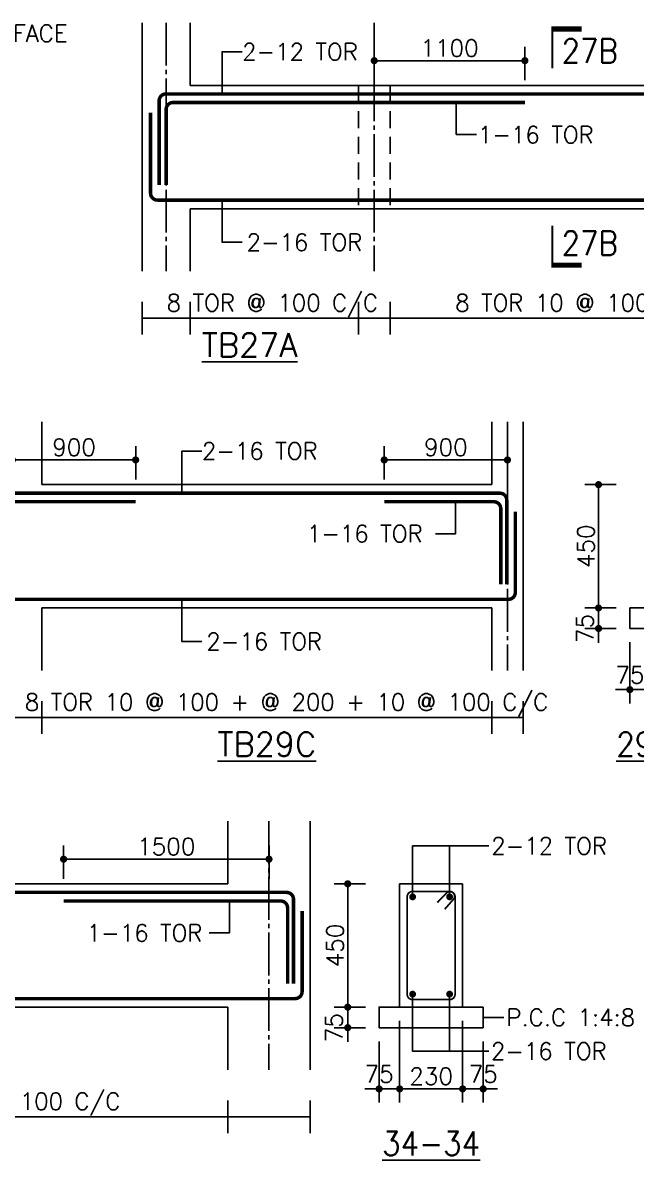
# Model space of a CAD drawing. Extents: x -200722 to 834823, y -494970 to 88783.
# Drawn here: x 254358 to 263317, y -415097 to -398489 of the extents above; entities that cross this region are included whole.
import ezdxf
from ezdxf.enums import TextEntityAlignment as Align

# ---------------------------------------------------------------- set-up
doc = ezdxf.new("R2010")
doc.units = 0
doc.header["$LTSCALE"] = 100
doc.header["$MEASUREMENT"] = 0
doc.header["$PDMODE"] = 34
doc.linetypes.add('CL', pattern=[3.25, 2.5, -0.25, 0.25, -0.25])
doc.linetypes.add('HIDDEN', pattern=[0.375, 0.25, -0.125])
doc.layers.get('0').update_dxf_attribs({"linetype": 'CONTINUOUS'})
doc.layers.get('DEFPOINTS').update_dxf_attribs({"linetype": 'CONTINUOUS'})
for name, color, linetype in [('ARO', 7, 'CONTINUOUS'), ('B_NO', 3, 'CONTINUOUS'), ('BEAM', 4, 'CONTINUOUS'), ('CL', 8, 'CL'), ('FOOTING DIM', 4, 'CONTINUOUS'), ('STEEL', 6, 'CONTINUOUS'), ('TEXT', 2, 'CONTINUOUS')]:
    doc.layers.add(name, color=color, linetype=linetype)
doc.styles.add('ROMANS', font='romans.shx')
doc.styles.get("Standard").update_dxf_attribs({"font": 'simplex.shx'})
doc.dimstyles.new('STANDARD$0', dxfattribs={"dimtxt": 2.5, "dimasz": 2.5, "dimexe": 2, "dimexo": 0.7, "dimgap": 0.9, "dimtad": 1, "dimdec": 0, "dimdsep": 46, "dimtxsty": 'ROMANS', "dimcen": 0.09, "dimclrd": 4, "dimclre": 4, "dimclrt": 3, "dimadec": 0, "dimazin": 0, "dimtfac": 1, "dimtdec": 0, "dimtmove": 0, "dimatfit": 3, "dimfxl": 1, "dimtolj": 1, "dimtzin": 0, "dimarcsym": 0})

# ---------------------------------------------------------------- blocks, each defined once
blk = doc.blocks.new('DOT')
at = {"color": 0, "linetype": 'ByBlock'}
blk.add_line((-0.5, 0), (-1, 0), dxfattribs=at)
at = {"color": 0, "linetype": 'ByBlock', "const_width": 0.5}
blk.add_lwpolyline([(-0.25, 0, 1), (0.25, 0, 1)], format="xyb", close=True, dxfattribs=at)
blk = doc.blocks.new('*D1581')
at = {"layer": 'BEAM', "color": 0, "lineweight": -2, "transparency": 16777216}
for p, q in [((263024, -405233), (262567, -405233)), ((262767, -406929), (262767, -405337)), ((263024, -407033), (262567, -407033))]:
    blk.add_line(p, q, dxfattribs=at)
at = {"layer": 'DEFPOINTS', "color": 0, "lineweight": -3, "transparency": 16777216}
for p in [(262767, -405233), (263224, -405233), (263224, -407033)]:
    blk.add_point(p, dxfattribs=at)
at = {"layer": 'BEAM', "color": 0, "lineweight": -2, "transparency": 16777216, "xscale": 104, "yscale": 104, "zscale": 104}
for p, rotation in [((262767, -405233), 90), ((262767, -407033), 270)]:
    blk.add_blockref('DOT', p, dxfattribs=dict(at, rotation=rotation))
at = {"layer": 'BEAM', "color": 0, "transparency": 16777216, "insert": (262583, -406133), "char_height": 248, "attachment_point": 5, "rotation": 90}
blk.add_mtext('\\A1;450', dxfattribs=at)
blk = doc.blocks.new('_DOT')
at = {"color": 0, "linetype": 'ByBlock'}
blk.add_line((-0.5, 0), (-1, 0), dxfattribs=at)
at = {"color": 0, "linetype": 'ByBlock', "const_width": 0.5}
blk.add_lwpolyline([(-0.25, 0, 1), (0.25, 0, 1)], format="xyb", close=True, dxfattribs=at)
blk = doc.blocks.new('*D1584')
at = {"layer": 'BEAM', "color": 0, "lineweight": -2, "transparency": 16777216}
for p, q in [((263224, -407533), (263224, -408426)), ((263524, -407533), (263524, -408426)), ((263120, -408226), (263016, -408226)), ((263524, -408226), (263224, -408226)), ((263628, -408226), (263732, -408226))]:
    blk.add_line(p, q, dxfattribs=at)
at = {"layer": 'DEFPOINTS', "color": 0, "lineweight": -3, "transparency": 16777216}
for p in [(263224, -407333), (263524, -407333), (263224, -408226)]:
    blk.add_point(p, dxfattribs=at)
at = {"layer": 'BEAM', "color": 0, "lineweight": -2, "transparency": 16777216, "xscale": 104, "yscale": 104, "zscale": 104}
blk.add_blockref('DOT', (263224, -408226), dxfattribs=at)
at = {"layer": 'BEAM', "color": 0, "lineweight": -2, "transparency": 16777216, "xscale": 104, "yscale": 104, "zscale": 104, "rotation": 180}
blk.add_blockref('DOT', (263524, -408226), dxfattribs=at)
at = {"layer": 'BEAM', "color": 0, "transparency": 16777216, "insert": (263224, -408011), "char_height": 248, "attachment_point": 5}
blk.add_mtext('\\A1;75', dxfattribs=at)
blk = doc.blocks.new('*D1585')
at = {"layer": 'BEAM', "color": 0, "lineweight": -2, "transparency": 16777216}
for p, q in [((262767, -406929), (262767, -406825)), ((263024, -407033), (262567, -407033)), ((262767, -407033), (262767, -407333)), ((263024, -407333), (262567, -407333)), ((262767, -407437), (262767, -407541))]:
    blk.add_line(p, q, dxfattribs=at)
at = {"layer": 'DEFPOINTS', "color": 0, "lineweight": -3, "transparency": 16777216}
for p in [(263224, -407033), (262767, -407333), (263224, -407333)]:
    blk.add_point(p, dxfattribs=at)
at = {"layer": 'BEAM', "color": 0, "lineweight": -2, "transparency": 16777216, "xscale": 104, "yscale": 104, "zscale": 104}
for p, rotation in [((262767, -407033), 270), ((262767, -407333), 90)]:
    blk.add_blockref('DOT', p, dxfattribs=dict(at, rotation=rotation))
at = {"layer": 'BEAM', "color": 0, "transparency": 16777216, "insert": (262567, -407333), "char_height": 248, "attachment_point": 5, "rotation": 90}
blk.add_mtext('\\A1;75', dxfattribs=at)
blk = doc.blocks.new('*D1586')
at = {"layer": 'BEAM', "color": 0, "lineweight": -2, "transparency": 16777216}
for p, q in [((254207, -405158), (254207, -404672)), ((256007, -405158), (256007, -404672)), ((254311, -404872), (255903, -404872))]:
    blk.add_line(p, q, dxfattribs=at)
at = {"layer": 'DEFPOINTS', "color": 0, "lineweight": -3, "transparency": 16777216}
for p in [(256007, -404872), (254207, -405358), (256007, -405358)]:
    blk.add_point(p, dxfattribs=at)
at = {"layer": 'BEAM', "color": 0, "lineweight": -2, "transparency": 16777216, "xscale": 104, "yscale": 104, "zscale": 104, "rotation": 180}
blk.add_blockref('DOT', (254207, -404872), dxfattribs=at)
at = {"layer": 'BEAM', "color": 0, "lineweight": -2, "transparency": 16777216, "xscale": 104, "yscale": 104, "zscale": 104}
blk.add_blockref('DOT', (256007, -404872), dxfattribs=at)
at = {"layer": 'BEAM', "color": 0, "transparency": 16777216, "insert": (255107, -404688), "char_height": 248, "attachment_point": 5}
blk.add_mtext('\\A1;900', dxfattribs=at)
blk = doc.blocks.new('*D1587')
at = {"layer": 'BEAM', "color": 0, "lineweight": -2, "transparency": 16777216}
for p, q in [((259637, -405158), (259637, -404672)), ((261437, -405158), (261437, -404672)), ((261333, -404872), (259741, -404872))]:
    blk.add_line(p, q, dxfattribs=at)
at = {"layer": 'DEFPOINTS', "color": 0, "lineweight": -3, "transparency": 16777216}
for p in [(259637, -404872), (259637, -405358), (261437, -405358)]:
    blk.add_point(p, dxfattribs=at)
at = {"layer": 'BEAM', "color": 0, "lineweight": -2, "transparency": 16777216, "xscale": 104, "yscale": 104, "zscale": 104, "rotation": 180}
blk.add_blockref('DOT', (259637, -404872), dxfattribs=at)
at = {"layer": 'BEAM', "color": 0, "lineweight": -2, "transparency": 16777216, "xscale": 104, "yscale": 104, "zscale": 104}
blk.add_blockref('DOT', (261437, -404872), dxfattribs=at)
at = {"layer": 'BEAM', "color": 0, "transparency": 16777216, "insert": (260537, -404688), "char_height": 248, "attachment_point": 5}
blk.add_mtext('\\A1;900', dxfattribs=at)
blk = doc.blocks.new('*D1613')
at = {"layer": 'BEAM', "color": 0, "lineweight": -2, "transparency": 16777216}
for p, q in [((254954, -410986), (254954, -410501)), ((257954, -410986), (257954, -410501)), ((257850, -410701), (255058, -410701))]:
    blk.add_line(p, q, dxfattribs=at)
at = {"layer": 'DEFPOINTS', "color": 0, "lineweight": -3, "transparency": 16777216}
for p in [(254954, -410701), (254954, -411186), (257954, -411186)]:
    blk.add_point(p, dxfattribs=at)
at = {"layer": 'BEAM', "color": 0, "lineweight": -2, "transparency": 16777216, "xscale": 104, "yscale": 104, "zscale": 104, "rotation": 180}
blk.add_blockref('DOT', (254954, -410701), dxfattribs=at)
at = {"layer": 'BEAM', "color": 0, "lineweight": -2, "transparency": 16777216, "xscale": 104, "yscale": 104, "zscale": 104}
blk.add_blockref('DOT', (257954, -410701), dxfattribs=at)
at = {"layer": 'BEAM', "color": 0, "transparency": 16777216, "insert": (256454, -410517), "char_height": 248, "attachment_point": 5}
blk.add_mtext('\\A1;1500', dxfattribs=at)
blk = doc.blocks.new('*D1614')
at = {"layer": 'BEAM', "color": 0, "lineweight": -2, "transparency": 16777216}
for p, q in [((259862, -413061), (259862, -414255)), ((260782, -413061), (260782, -414255)), ((259966, -414055), (260678, -414055))]:
    blk.add_line(p, q, dxfattribs=at)
at = {"layer": 'DEFPOINTS', "color": 0, "lineweight": -3, "transparency": 16777216}
for p in [(259862, -412861), (260782, -412861), (260782, -414055)]:
    blk.add_point(p, dxfattribs=at)
at = {"layer": 'BEAM', "color": 0, "lineweight": -2, "transparency": 16777216, "xscale": 104, "yscale": 104, "zscale": 104, "rotation": 180}
blk.add_blockref('DOT', (259862, -414055), dxfattribs=at)
at = {"layer": 'BEAM', "color": 0, "lineweight": -2, "transparency": 16777216, "xscale": 104, "yscale": 104, "zscale": 104}
blk.add_blockref('DOT', (260782, -414055), dxfattribs=at)
at = {"layer": 'BEAM', "color": 0, "transparency": 16777216, "insert": (260322, -413871), "char_height": 248, "attachment_point": 5}
blk.add_mtext('\\A1;230', dxfattribs=at)
blk = doc.blocks.new('*D1615')
at = {"layer": 'BEAM', "color": 0, "lineweight": -2, "transparency": 16777216}
for p, q in [((259362, -411061), (258904, -411061)), ((259104, -412757), (259104, -411165)), ((259362, -412861), (258904, -412861))]:
    blk.add_line(p, q, dxfattribs=at)
at = {"layer": 'DEFPOINTS', "color": 0, "lineweight": -3, "transparency": 16777216}
for p in [(259104, -411061), (259562, -411061), (259562, -412861)]:
    blk.add_point(p, dxfattribs=at)
at = {"layer": 'BEAM', "color": 0, "lineweight": -2, "transparency": 16777216, "xscale": 104, "yscale": 104, "zscale": 104}
for p, rotation in [((259104, -411061), 90), ((259104, -412861), 270)]:
    blk.add_blockref('DOT', p, dxfattribs=dict(at, rotation=rotation))
at = {"layer": 'BEAM', "color": 0, "transparency": 16777216, "insert": (258920, -411961), "char_height": 248, "attachment_point": 5, "rotation": 90}
blk.add_mtext('\\A1;450', dxfattribs=at)
blk = doc.blocks.new('*D1617')
at = {"layer": 'BEAM', "color": 0, "lineweight": -2, "transparency": 16777216}
for p, q in [((260782, -413361), (260782, -414255)), ((261082, -413361), (261082, -414255)), ((260678, -414055), (260574, -414055)), ((260782, -414055), (261082, -414055)), ((261186, -414055), (261290, -414055))]:
    blk.add_line(p, q, dxfattribs=at)
at = {"layer": 'DEFPOINTS', "color": 0, "lineweight": -3, "transparency": 16777216}
for p in [(260782, -413161), (261082, -413161), (261082, -414055)]:
    blk.add_point(p, dxfattribs=at)
at = {"layer": 'BEAM', "color": 0, "lineweight": -2, "transparency": 16777216, "xscale": 104, "yscale": 104, "zscale": 104}
blk.add_blockref('DOT', (260782, -414055), dxfattribs=at)
at = {"layer": 'BEAM', "color": 0, "lineweight": -2, "transparency": 16777216, "xscale": 104, "yscale": 104, "zscale": 104, "rotation": 180}
blk.add_blockref('DOT', (261082, -414055), dxfattribs=at)
at = {"layer": 'BEAM', "color": 0, "transparency": 16777216, "insert": (261082, -413839), "char_height": 248, "attachment_point": 5}
blk.add_mtext('\\A1;75', dxfattribs=at)
blk = doc.blocks.new('*D1618')
at = {"layer": 'BEAM', "color": 0, "lineweight": -2, "transparency": 16777216}
for p, q in [((259562, -413361), (259562, -414255)), ((259862, -413361), (259862, -414255)), ((259458, -414055), (259354, -414055)), ((259862, -414055), (259562, -414055)), ((259966, -414055), (260070, -414055))]:
    blk.add_line(p, q, dxfattribs=at)
at = {"layer": 'DEFPOINTS', "color": 0, "lineweight": -3, "transparency": 16777216}
for p in [(259562, -413161), (259862, -413161), (259562, -414055)]:
    blk.add_point(p, dxfattribs=at)
at = {"layer": 'BEAM', "color": 0, "lineweight": -2, "transparency": 16777216, "xscale": 104, "yscale": 104, "zscale": 104}
blk.add_blockref('DOT', (259562, -414055), dxfattribs=at)
at = {"layer": 'BEAM', "color": 0, "lineweight": -2, "transparency": 16777216, "xscale": 104, "yscale": 104, "zscale": 104, "rotation": 180}
blk.add_blockref('DOT', (259862, -414055), dxfattribs=at)
at = {"layer": 'BEAM', "color": 0, "transparency": 16777216, "insert": (259562, -413839), "char_height": 248, "attachment_point": 5}
blk.add_mtext('\\A1;75', dxfattribs=at)
blk = doc.blocks.new('*D1619')
at = {"layer": 'BEAM', "color": 0, "lineweight": -2, "transparency": 16777216}
for p, q in [((259104, -412757), (259104, -412653)), ((259362, -412861), (258904, -412861)), ((259104, -412861), (259104, -413161)), ((259362, -413161), (258904, -413161)), ((259104, -413265), (259104, -413369))]:
    blk.add_line(p, q, dxfattribs=at)
at = {"layer": 'DEFPOINTS', "color": 0, "lineweight": -3, "transparency": 16777216}
for p in [(259562, -412861), (259104, -413161), (259562, -413161)]:
    blk.add_point(p, dxfattribs=at)
at = {"layer": 'BEAM', "color": 0, "lineweight": -2, "transparency": 16777216, "xscale": 104, "yscale": 104, "zscale": 104}
for p, rotation in [((259104, -412861), 270), ((259104, -413161), 90)]:
    blk.add_blockref('DOT', p, dxfattribs=dict(at, rotation=rotation))
at = {"layer": 'BEAM', "color": 0, "transparency": 16777216, "insert": (258904, -413161), "char_height": 248, "attachment_point": 5, "rotation": 90}
blk.add_mtext('\\A1;75', dxfattribs=at)
blk = doc.blocks.new('*D1916')
at = {"layer": 'BEAM', "color": 0, "lineweight": -2, "transparency": 16777216}
for p, q in [((259491, -399329), (259491, -398843)), ((261691, -399329), (261691, -398843)), ((259595, -399043), (261587, -399043))]:
    blk.add_line(p, q, dxfattribs=at)
at = {"layer": 'DEFPOINTS', "color": 0, "lineweight": -3, "transparency": 16777216}
for p in [(261691, -399043), (259491, -399529), (261691, -399529)]:
    blk.add_point(p, dxfattribs=at)
at = {"layer": 'BEAM', "color": 0, "lineweight": -2, "transparency": 16777216, "xscale": 104, "yscale": 104, "zscale": 104, "rotation": 180}
blk.add_blockref('DOT', (259491, -399043), dxfattribs=at)
at = {"layer": 'BEAM', "color": 0, "lineweight": -2, "transparency": 16777216, "xscale": 104, "yscale": 104, "zscale": 104}
blk.add_blockref('DOT', (261691, -399043), dxfattribs=at)
at = {"layer": 'BEAM', "color": 0, "transparency": 16777216, "insert": (260591, -398859), "char_height": 248, "attachment_point": 5}
blk.add_mtext('\\A1;1100', dxfattribs=at)

msp = doc.modelspace()

# ---------------------------------------------------------------- linework, layer by layer
at = {"layer": 'ARO', "color": 18, "true_color": 0x000000}
for points, elevation in [([(257268.5, -399528.8), (257268.5, -398913), (257561.6, -398913)], -1101.5), ([(260689.7, -399653.8), (260689.7, -400120.7), (260982.8, -400120.7)], -1101.5), ([(257268.5, -401078.8), (257268.5, -401694.7), (257561.6, -401694.7)], -1101.5), ([(256681.3, -405357.6), (256681.3, -404741.8), (256974.4, -404741.8)], -1101.5), ([(260678.8, -405482.6), (260678.8, -405949.5), (260385.7, -405949.5)], 0), ([(256681.3, -406907.6), (256681.3, -407523.5), (256974.4, -407523.5)], -1101.5), ([(257375.4, -411311.4), (257375.4, -411778.3), (257082.3, -411778.3)], -1101.5)]:
    msp.add_lwpolyline(points, dxfattribs=dict(at, elevation=elevation))
at = {"layer": 'B_NO', "color": 7, "elevation": -1101.5}
for points in [[(262091.1, -399156.7, 30, 30, 0), (262091.1, -398580.2, 75, 75, 0), (262518.6, -398580.2, 75, 75, 0)], [(262091.1, -401450.9, 30, 30, 0), (262091.1, -402027.4, 75, 75, 0), (262518.6, -402027.4, 75, 75, 0)]]:
    msp.add_lwpolyline(points, format="xyseb", dxfattribs=at)
at = {"layer": 'BEAM', "color": 18, "linetype": 'ByBlock', "true_color": 0x000000}
for p, q in [((256101.3, -398489.4, 0), (256101.3, -399403.8, 0)), ((256801.3, -398489.4, 62.1), (256801.3, -399403.8, 62.1)), ((256101.3, -401203.8, 0), (256101.3, -399403.8, 0)), ((256101.3, -401203.8, 0), (256101.3, -402118.2, 0)), ((256801.3, -401203.8, 62.1), (267441.3, -401203.8, 0)), ((256801.3, -401203.8, 62.1), (256801.3, -402118.2, 62.1)), ((256101.3, -403041.4), (256101.3, -402566.2)), ((256801.3, -403041.4, 62.1), (256801.3, -402566.2, 62.1)), ((259261.3, -403041.4, 62.1), (259261.3, -402566.2, 62.1)), ((259721.3, -403041.4, 62.1), (259721.3, -402566.2, 62.1)), ((256101.3, -402803.8), (273621.3, -402803.8, 0)), ((254637.3, -405232.6, 0), (254637.3, -404318.2, 0)), ((261207.3, -405232.6), (261207.3, -404318.2)), ((261667.3, -405232.6), (261667.3, -404318.2)), ((261667.3, -405232.6), (261667.3, -407032.6, 0)), ((254637.3, -407032.6, 0), (261207.3, -407032.6, 0)), ((254637.3, -407032.6, 0), (254637.3, -407947, 0)), ((261207.3, -407032.6, 0), (261207.3, -407947, 0)), ((261667.3, -407032.6, 0), (261667.3, -407947, 0)), ((254637.3, -408870.2), (254637.3, -408395)), ((261207.3, -408870.2), (261207.3, -408395)), ((261667.3, -408870.2), (261667.3, -408395)), ((223939.3, -408632.6), (261667.3, -408632.6)), ((257353.5, -411061.4, -1101.5), (257353.5, -410147, -1101.5)), ((258553.5, -411061.4, -1101.5), (258553.5, -410147, -1101.5)), ((258553.5, -411061.4, -1101.5), (258553.5, -412861.4, -1101.5)), ((246571.5, -412861.4), (257353.5, -412861.4, -1101.5)), ((257353.5, -412861.4, -1101.5), (257353.5, -413775.8, -1101.5)), ((258553.5, -412861.4, -1101.5), (258553.5, -413775.8, -1101.5)), ((257353.5, -414699, -1101.5), (257353.5, -414223.8, -1101.5)), ((258553.5, -414699, -1101.5), (258553.5, -414223.8, -1101.5)), ((245371.5, -414461.4), (258553.5, -414461.4, -1101.5))]:
    msp.add_line(p, q, dxfattribs=at)
at = {"layer": 'BEAM', "color": 18, "linetype": 'HIDDEN', "ltscale": 10, "true_color": 0x000000}
for p, q in [((259261.3, -399403.8, 62.1), (259261.3, -401203.8, 62.1)), ((259721.3, -399403.8, 62.1), (259721.3, -401203.8, 62.1))]:
    msp.add_line(p, q, dxfattribs=at)
at = {"layer": 'BEAM', "color": 18, "true_color": 0x000000}
for p, q in [((260781.6, -411061.4, -1101.5), (259861.6, -411061.4, -1101.5)), ((259861.6, -412861.4, -1101.5), (259861.6, -411061.4, -1101.5)), ((260781.6, -411061.4, -1101.5), (260781.6, -412861.4, -1101.5)), ((260781.6, -412861.4, -1101.5), (259861.6, -412861.4, -1101.5))]:
    msp.add_line(p, q, dxfattribs=at)
for points, elevation in [([(264744.3, -407032.6), (263224.3, -407032.6), (263224.3, -407332.6), (264744.3, -407332.6)], 0), ([(261081.6, -412861.4), (259561.6, -412861.4), (259561.6, -413161.4), (261081.6, -413161.4)], -1101.5)]:
    msp.add_lwpolyline(points, close=True, dxfattribs=dict(at, elevation=elevation))
at = {"layer": 'BEAM', "color": 18, "true_color": 0x000000, "elevation": -1101.5}
msp.add_lwpolyline([(260781.6, -411661.4), (260781.6, -412861.4)], dxfattribs=at)
at = {"layer": 'CL', "color": 18, "linetype": 'CL', "lineweight": -3, "ltscale": 2.5, "true_color": 0x000000}
for p, q in [((256451.3, -398489.4, 0), (256451.3, -402118.2, 0)), ((259491.3, -398489.4, 62.1), (259491.3, -402118.2, 62.1)), ((261437.3, -404318.2, 0), (261437.3, -407947, 0)), ((257953.5, -410147, -1101.5), (257953.5, -413775.8, -1101.5))]:
    msp.add_line(p, q, dxfattribs=at)
at = {"layer": 'FOOTING DIM', "color": 18, "true_color": 0x000000}
for p, q in [((267441.3, -399403.8, -20.1), (256801.3, -399403.8, 0)), ((261207.3, -405232.6, 0.2), (254637.3, -405232.6, -15.7)), ((257353.5, -411061.4, -1101.4), (246571.5, -411061.4, -62.1))]:
    msp.add_line(p, q, dxfattribs=at)
at = {"layer": 'STEEL', "color": 18, "true_color": 0x000000}
for points, const_width, elevation in [([(273380.5, -400859.7), (273380.5, -399630.4, 0.4142136), (273278.9, -399528.8), (256449, -399528.8, 0.4142136), (256349, -399628.8), (256349, -400859.7)], 50.8, -1101.5), ([(256224, -399800.5), (256224, -400977.2, 0.4142136), (256325.6, -401078.8), (273403.9, -401078.8, 0.4142136), (273505.5, -400977.2), (273505.5, -399800.5)], 50.8, -1101.5), ([(261426.4, -406688.5), (261426.4, -405459.2, 0.4142136), (261324.8, -405357.6), (224286.9, -405357.6, 0.4142136), (224186.9, -405457.6), (224186.9, -406688.5)], 50.8, -1101.5), ([(224061.9, -405629.3), (224061.9, -406806, 0.4142136), (224163.5, -406907.6), (261449.8, -406907.6, 0.4142136), (261551.4, -406806), (261551.4, -405629.3)], 50.8, -1101.5), ([(258312.6, -412517.3), (258312.6, -411288, 0.4142136), (258211, -411186.4), (245719.1, -411186.4, 0.4142136), (245619.1, -411286.4), (245619.1, -412517.3)], 50.8, 5794.3), ([(260413, -411332.4), (260553.4, -411190.6, -0.9245164), (260647.7, -411286.3), (260520.4, -411431.3, -122.114008)], 25, -1101.5), ([(245494.1, -411458.1), (245494.1, -412634.8, 0.4142136), (245595.7, -412736.4), (258336, -412736.4, 0.4142136), (258437.6, -412634.8), (258437.6, -411458.1)], 50.8, 5794.3)]:
    msp.add_lwpolyline(points, format="xyb", dxfattribs=dict(at, const_width=const_width, elevation=elevation))
at = {"layer": 'STEEL', "color": 3, "const_width": 50.8}
for points, elevation in [([(256451.3, -400859.7), (256451.3, -399755.4, -0.4142136), (256552.9, -399653.8), (261691.3, -399653.8)], 0), ([(261339, -406688.5), (261339, -405584.2, 0.4142136), (261237.4, -405482.6), (259637.3, -405482.6)], 0), ([(258225.3, -412517.3), (258225.3, -411413, 0.4142136), (258123.7, -411311.4), (254953.5, -411311.4)], -1101.5)]:
    msp.add_lwpolyline(points, format="xyb", dxfattribs=dict(at, elevation=elevation))
at = {"layer": 'STEEL', "color": 3, "const_width": 50.8, "elevation": 0}
msp.add_lwpolyline([(256007.3, -405482.6), (251207.3, -405482.6)], dxfattribs=at)
at = {"layer": 'STEEL', "color": 18, "true_color": 0x000000, "elevation": -1101.5}
for points, const_width in [([(260051.6, -411171.4), (260591.6, -411171.4, -0.4142136), (260671.6, -411251.4), (260671.6, -412671.4, -0.4142136), (260591.6, -412751.4), (260051.6, -412751.4, -0.4142136), (259971.6, -412671.4), (259971.6, -411251.4, -0.4142136)], 25.4), ([(260026.6, -411251.4, 1), (260076.6, -411251.4, 1)], 50), ([(260566.6, -411251.4, 1), (260616.6, -411251.4, 1)], 50), ([(260026.6, -412671.4, -1), (260076.6, -412671.4, -1)], 50), ([(260566.6, -412671.4, -1), (260616.6, -412671.4, -1)], 50)]:
    msp.add_lwpolyline(points, format="xyb", close=True, dxfattribs=dict(at, const_width=const_width))
at = {"layer": 'TEXT', "color": 18, "true_color": 0x000000, "elevation": -1101.5}
for points in [[(260051.6, -411251.4), (260051.6, -410507.6), (261163.2, -410507.6)], [(260591.6, -411251.4), (260591.6, -410507.6)], [(260051.6, -412671.4), (260051.6, -413504.7), (261163.2, -413504.7)], [(260591.6, -412671.4), (260591.6, -413504.7)], [(261081.6, -413011.4), (261385.1, -413011.4)]]:
    msp.add_lwpolyline(points, dxfattribs=at)

# ---------------------------------------------------------------- texts
at = {"layer": 'B_NO', "color": 18, "true_color": 0x000000, "width": 0.9}
for p in [(262226.8, -398900.6, -1101.5), (262226.8, -401707, -1101.5)]:
    msp.add_text('27B', height=350, dxfattribs=at).set_placement(p, align=Align.MIDDLE_LEFT)
at = {"layer": 'B_NO', "color": 18, "true_color": 0x000000}
for s, height, width, p in [('8 TOR @ 100 C/C', 250, 0.98, (258003.5, -402596.7, 0)), ('8 TOR 10 @ 100 + @200 + 10 @ 100 C/C', 250, 0.98, (264410.8, -402596.7, 0)), ('%%UTB27A', 350, 0.98, (257671.3, -403194, 0)), ('8 TOR 10 @ 100 + @ 200 + 10 @ 100 C/C', 250, 0.98, (258210.2, -408425.5, -1101.5)), ('%%UTB29C', 350, 0.98, (257922.3, -409022.8, -1101.5)), ('%%U29A-29A', 350, 0.9, (263984.3, -409022.8)), ('8 TOR 10 @ 100 + @ 200 + 10 @ 100 C/C', 250, 0.98, (251962.5, -414254.3, -550.8)), ('%%U34-34', 350, 0.9, (260321.6, -414851.6, -1101.5))]:
    msp.add_text(s, height=height, dxfattribs=dict(at, width=width)).set_placement(p, align=Align.MIDDLE)
at = {"layer": 'TEXT', "color": 18, "true_color": 0x000000, "width": 0.98}
for s, p in [('HORI. STEEL BOTH FACE', (251031.6, -398642.8, 0)), ('2-12 TOR', (257561.6, -398913, -1101.5)), ('1-16 TOR', (261005.8, -400124.6, -1101.5)), ('2-16 TOR', (257626.5, -401694.7, -1101.5)), ('2-16 TOR', (256974.4, -404741.8, -1101.5)), ('1-16 TOR', (258507.8, -405949.5)), ('2-16 TOR', (257039.3, -407523.5, -1101.5)), ('2-12 TOR', (261199.5, -410507.6, -1101.5)), ('1-16 TOR', (255291.8, -411778.3, -1101.5)), ('P.C.C 1:4:8', (261421.5, -413011.4, -1101.5)), ('2-16 TOR', (261194.9, -413504.7, -1101.5))]:
    msp.add_text(s, height=250, dxfattribs=at).set_placement(p, align=Align.MIDDLE_LEFT)

# ---------------------------------------------------------------- dimensions: what is measured, and where the dimension line sits
at = {"layer": 'BEAM', "color": 18, "true_color": 0x000000}
for base, p1, p2, override, picture, middle in [((261691.3, -399043.2, -1070.5), (259491.3, -399528.8, -1070.5), (261691.3, -399528.8, -1070.5), {"dimscale": 8, "dimtxt": 31, "dimasz": 13, "dimexe": 25, "dimexo": 25, "dimgap": 7.5, "dimdec": 0, "dimlfac": 0.5, "dimzin": 3, "dimtxsty": 'Standard', "dimblk": 'DOT', "dimcen": 3, "dimdle": 4, "dimclrd": 0, "dimclre": 0, "dimclrt": 0, "dimtdec": 0, "dimtmove": 2, "dimldrblk": 'DOT', "dimtzin": 3}, '*D1916', (260591.3, -398859.2, -1070.5)), ((256007.3, -404872, 0), (254207.3, -405357.6, 0), (256007.3, -405357.6, 0), {"dimscale": 8, "dimtxt": 31, "dimasz": 13, "dimexe": 25, "dimexo": 25, "dimgap": 7.5, "dimdec": 0, "dimlfac": 0.5, "dimzin": 3, "dimtxsty": 'Standard', "dimblk": 'DOT', "dimcen": 3, "dimdle": 4, "dimclrd": 0, "dimclre": 0, "dimclrt": 0, "dimtdec": 0, "dimtmove": 2, "dimldrblk": 'DOT', "dimtzin": 3}, '*D1586', (255107.3, -404688, 0)), ((260781.6, -414055.3, -1101.5), (259861.6, -412861.4, -1101.5), (260781.6, -412861.4, -1101.5), {"dimscale": 8, "dimtxt": 31, "dimasz": 13, "dimexe": 25, "dimexo": 25, "dimgap": 7.5, "dimdec": 0, "dimlfac": 0.25, "dimzin": 3, "dimtxsty": 'Standard', "dimblk": 'DOT', "dimcen": 3, "dimdle": 4, "dimclrd": 0, "dimclre": 0, "dimclrt": 0, "dimtdec": 0, "dimtmove": 2, "dimldrblk": 'DOT', "dimtzin": 3}, '*D1614', (260321.6, -413871.3, -1101.5))]:
    dim = msp.add_linear_dim(base=base, p1=p1, p2=p2, dimstyle='STANDARD$0', override=override, dxfattribs=at)
    dim.commit()
    dim.dimension.update_dxf_attribs({"geometry": picture, "text_midpoint": middle})
for base, p1, p2, angle, override, picture, middle in [((259637.3, -404872, 0), (261437.3, -405357.6, 0), (259637.3, -405357.6, 0), 180, {"dimscale": 8, "dimtxt": 31, "dimasz": 13, "dimexe": 25, "dimexo": 25, "dimgap": 7.5, "dimdec": 0, "dimlfac": 0.5, "dimzin": 3, "dimtxsty": 'Standard', "dimblk": 'DOT', "dimcen": 3, "dimdle": 4, "dimclrd": 0, "dimclre": 0, "dimclrt": 0, "dimtdec": 0, "dimtmove": 2, "dimldrblk": 'DOT', "dimtzin": 3}, '*D1587', (260537.3, -404688, 0)), ((262766.9, -405232.6), (263224.3, -407032.6), (263224.3, -405232.6), 90, {"dimscale": 8, "dimtxt": 31, "dimasz": 13, "dimexe": 25, "dimexo": 25, "dimgap": 7.5, "dimdec": 0, "dimlfac": 0.25, "dimzin": 3, "dimtxsty": 'Standard', "dimblk": 'DOT', "dimcen": 3, "dimdle": 4, "dimclrd": 0, "dimclre": 0, "dimclrt": 0, "dimtdec": 0, "dimtmove": 2, "dimldrblk": 'DOT', "dimtzin": 3}, '*D1581', (262582.9, -406132.6)), ((254953.5, -410700.8, -1101.5), (257953.5, -411186.4, -1101.5), (254953.5, -411186.4, -1101.5), 180, {"dimscale": 8, "dimtxt": 31, "dimasz": 13, "dimexe": 25, "dimexo": 25, "dimgap": 7.5, "dimdec": 0, "dimlfac": 0.5, "dimzin": 3, "dimtxsty": 'Standard', "dimblk": 'DOT', "dimcen": 3, "dimdle": 4, "dimclrd": 0, "dimclre": 0, "dimclrt": 0, "dimtdec": 0, "dimtmove": 2, "dimldrblk": 'DOT', "dimtzin": 3}, '*D1613', (256453.5, -410516.8, -1101.5)), ((259104.2, -411061.4, -1101.5), (259561.6, -412861.4, -1101.5), (259561.6, -411061.4, -1101.5), 90, {"dimscale": 8, "dimtxt": 31, "dimasz": 13, "dimexe": 25, "dimexo": 25, "dimgap": 7.5, "dimdec": 0, "dimlfac": 0.25, "dimzin": 3, "dimtxsty": 'Standard', "dimblk": 'DOT', "dimcen": 3, "dimdle": 4, "dimclrd": 0, "dimclre": 0, "dimclrt": 0, "dimtdec": 0, "dimtmove": 2, "dimldrblk": 'DOT', "dimtzin": 3}, '*D1615', (258920.2, -411961.4, -1101.5))]:
    dim = msp.add_linear_dim(base=base, p1=p1, p2=p2, angle=angle, dimstyle='STANDARD$0', override=override, dxfattribs=at)
    dim.commit()
    dim.dimension.update_dxf_attribs({"geometry": picture, "text_midpoint": middle})
for base, p1, p2, angle, picture, middle in [((262766.9, -407332.6), (263224.3, -407032.6), (263224.3, -407332.6), 270, '*D1585', (262566.9, -407332.6)), ((263224.3, -408226.5), (263524.3, -407332.6), (263224.3, -407332.6), 180, '*D1584', (263224.3, -408010.7)), ((259104.2, -413161.4, -1101.5), (259561.6, -412861.4, -1101.5), (259561.6, -413161.4, -1101.5), 270, '*D1619', (258904.2, -413161.4, -1101.5)), ((259561.6, -414055.3, -1101.5), (259861.6, -413161.4, -1101.5), (259561.6, -413161.4, -1101.5), 180, '*D1618', (259561.6, -413839.5, -1101.5))]:
    dim = msp.add_linear_dim(base=base, p1=p1, p2=p2, angle=angle, dimstyle='STANDARD$0', override={"dimscale": 8, "dimtxt": 31, "dimasz": 13, "dimexe": 25, "dimexo": 25, "dimgap": 7.5, "dimdec": 0, "dimlfac": 0.25, "dimzin": 3, "dimtxsty": 'Standard', "dimblk": 'DOT', "dimcen": 3, "dimdle": 4, "dimclrd": 0, "dimclre": 0, "dimclrt": 0, "dimtdec": 0, "dimtmove": 2, "dimldrblk": 'DOT', "dimtzin": 3}, dxfattribs=at)
    dim.commit()
    dim.dimension.update_dxf_attribs({"geometry": picture, "text_midpoint": middle, "dimtype": 160})
dim = msp.add_linear_dim(base=(261081.6, -414055.3, -1101.5), p1=(260781.6, -413161.4, -1101.5), p2=(261081.6, -413161.4, -1101.5), dimstyle='STANDARD$0', override={"dimscale": 8, "dimtxt": 31, "dimasz": 13, "dimexe": 25, "dimexo": 25, "dimgap": 7.5, "dimdec": 0, "dimlfac": 0.25, "dimzin": 3, "dimtxsty": 'Standard', "dimblk": 'DOT', "dimcen": 3, "dimdle": 4, "dimclrd": 0, "dimclre": 0, "dimclrt": 0, "dimtdec": 0, "dimtmove": 2, "dimldrblk": 'DOT', "dimtzin": 3}, dxfattribs=at)
dim.commit()
dim.dimension.update_dxf_attribs({"geometry": '*D1617', "text_midpoint": (261081.6, -413839.5, -1101.5), "dimtype": 160})

doc.saveas('drawing.dxf')
